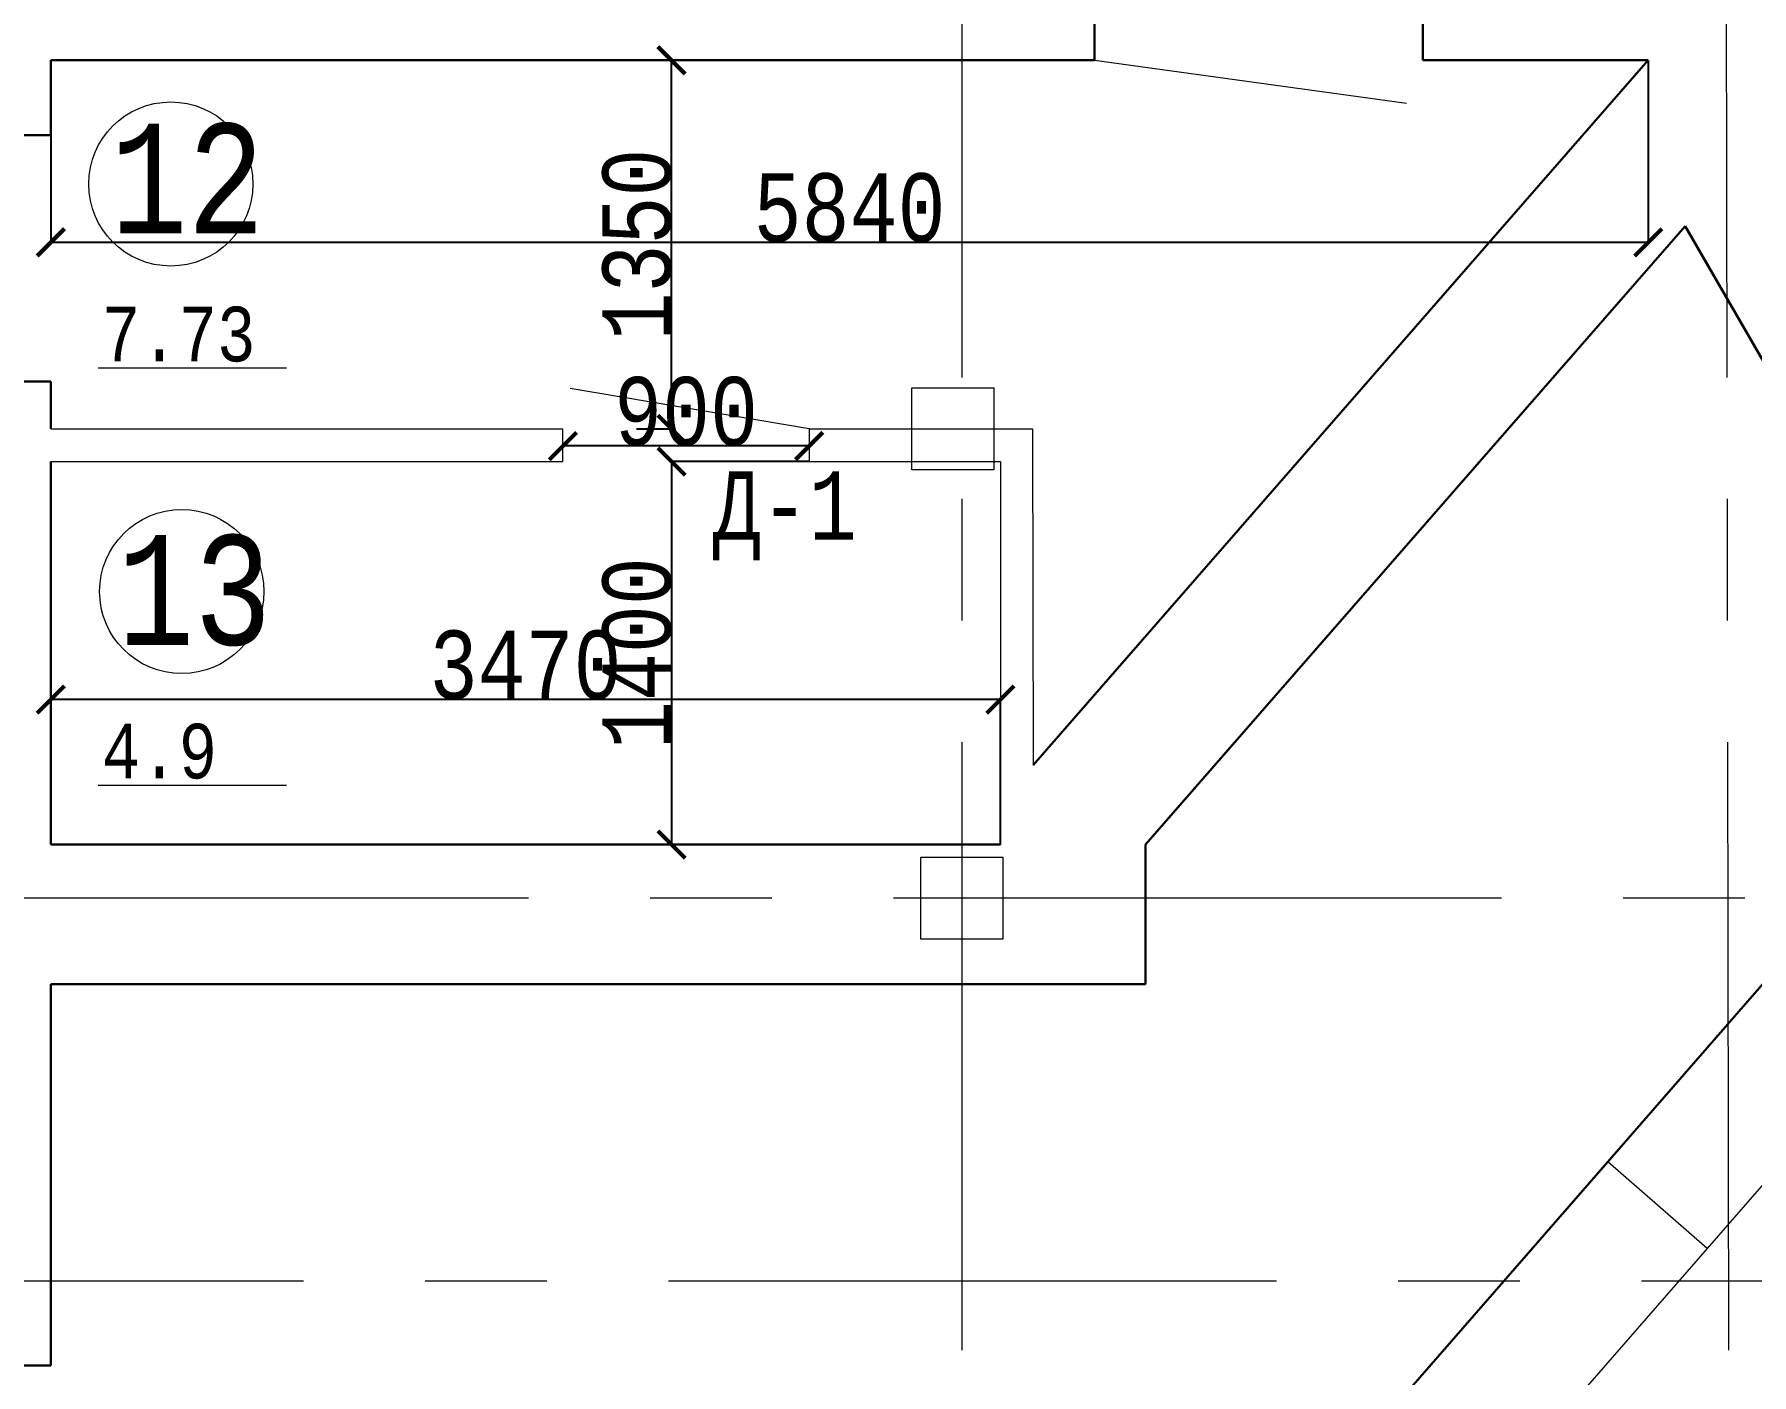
# Model space of a CAD drawing. Header units: millimetres. Extents: x -689206 to 4969298, y -1019800 to 703299.
# Drawn here: x 350391 to 356667, y -360385 to -355485 of the extents above; entities that cross this region are included whole.
import ezdxf

# ---------------------------------------------------------------- set-up
doc = ezdxf.new("R2010")
doc.units = ezdxf.units.MM
doc.linetypes.add('осеваяX2', pattern=[101.6, 63.5, -12.7, 12.7, -12.7])
doc.layers.add('РАЗМЕРЫ', color=7, linetype='Continuous', lineweight=9)
doc.layers.add('стены', color=7, linetype='Continuous', lineweight=20)
doc.layers.add('четотам', color=7, linetype='Continuous')
doc.styles.add('Аннотативный', font='isocteur.ttf', dxfattribs={"width": 0.7, "height": 250})
doc.dimstyles.new('Аннотативный', dxfattribs={"dimscale": 0, "dimtxt": 250, "dimasz": 100, "dimexe": 1.25, "dimexo": 0.625, "dimtad": 1, "dimdec": 0, "dimtxsty": 'Аннотативный', "dimblk": 'ARCHTICK', "dimcen": 2.5, "dimadec": 0, "dimazin": 0, "dimtfac": 1, "dimtdec": 0, "dimtmove": 0, "dimatfit": 3, "dimfxl": 1, "dimarcsym": 0})

# ---------------------------------------------------------------- blocks, each defined once
blk = doc.blocks.new('_ArchTick')
at = {"color": 0, "linetype": 'ByBlock', "const_width": 0.15}
blk.add_lwpolyline([(-0.5, -0.5), (0.5, 0.5)], dxfattribs=at)
blk = doc.blocks.new('*D2156')
at = {"layer": 'Defpoints', "color": 0, "linetype": 'ByBlock', "lineweight": 20, "transparency": 16777216}
for p in [(350451.1, -357917.1), (350451.1, -358447.2), (353921.1, -358447.2)]:
    blk.add_point(p, dxfattribs=at)
at = {"layer": 'РАЗМЕРЫ', "color": 0, "linetype": 'ByBlock', "lineweight": -2, "transparency": 16777216}
for p, q in [((350451.1, -358446.5), (350451.1, -357915.9)), ((353921.1, -357917.1), (350451.1, -357917.1)), ((353921.1, -358446.5), (353921.1, -357915.9))]:
    blk.add_line(p, q, dxfattribs=at)
at = {"layer": 'РАЗМЕРЫ', "color": 0, "linetype": 'ByBlock', "lineweight": -2, "transparency": 16777216, "xscale": 100, "yscale": 100, "zscale": 100, "rotation": 180}
blk.add_blockref('_ArchTick', (350451.1, -357917.1), dxfattribs=at)
at = {"layer": 'РАЗМЕРЫ', "color": 0, "linetype": 'ByBlock', "lineweight": -2, "transparency": 16777216, "xscale": 100, "yscale": 100, "zscale": 100}
blk.add_blockref('_ArchTick', (353921.1, -357917.1), dxfattribs=at)
at = {"layer": 'РАЗМЕРЫ', "color": 0, "linetype": 'ByBlock', "lineweight": 5, "transparency": 16777216, "insert": (352186.1, -357791.5), "char_height": 250, "attachment_point": 5, "style": 'Аннотативный'}
blk.add_mtext('3470', dxfattribs=at)
blk = doc.blocks.new('*D2162')
at = {"layer": 'Defpoints', "color": 0, "linetype": 'ByBlock', "lineweight": 20, "transparency": 16777216}
for p in [(350451.1, -355580), (356288.8, -355580), (356288.8, -356245.4)]:
    blk.add_point(p, dxfattribs=at)
at = {"layer": 'РАЗМЕРЫ', "color": 0, "linetype": 'ByBlock', "lineweight": -2, "transparency": 16777216}
for p, q in [((350451.1, -355580.6), (350451.1, -356246.6)), ((356288.8, -355580.6), (356288.8, -356246.6)), ((350451.1, -356245.4), (356288.8, -356245.4))]:
    blk.add_line(p, q, dxfattribs=at)
at = {"layer": 'РАЗМЕРЫ', "color": 0, "linetype": 'ByBlock', "lineweight": -2, "transparency": 16777216, "xscale": 100, "yscale": 100, "zscale": 100, "rotation": 180}
blk.add_blockref('_ArchTick', (350451.1, -356245.4), dxfattribs=at)
at = {"layer": 'РАЗМЕРЫ', "color": 0, "linetype": 'ByBlock', "lineweight": -2, "transparency": 16777216, "xscale": 100, "yscale": 100, "zscale": 100}
blk.add_blockref('_ArchTick', (356288.8, -356245.4), dxfattribs=at)
at = {"layer": 'РАЗМЕРЫ', "color": 0, "linetype": 'ByBlock', "lineweight": 5, "transparency": 16777216, "insert": (353370, -356119.8), "char_height": 250, "attachment_point": 5, "style": 'Аннотативный'}
blk.add_mtext('5840', dxfattribs=at)
blk = doc.blocks.new('*D2163')
at = {"layer": 'Defpoints', "color": 0, "linetype": 'ByBlock', "lineweight": 20, "transparency": 16777216}
for p in [(352590.4, -355580), (352719.4, -355580), (352590.4, -356927.2)]:
    blk.add_point(p, dxfattribs=at)
at = {"layer": 'РАЗМЕРЫ', "color": 0, "linetype": 'ByBlock', "lineweight": -2, "transparency": 16777216}
for p, q in [((352591.1, -355580), (352720.7, -355580)), ((352719.4, -356927.2), (352719.4, -355580)), ((352591.1, -356927.2), (352720.7, -356927.2))]:
    blk.add_line(p, q, dxfattribs=at)
at = {"layer": 'РАЗМЕРЫ', "color": 0, "linetype": 'ByBlock', "lineweight": -2, "transparency": 16777216, "xscale": 100, "yscale": 100, "zscale": 100}
for p, rotation in [((352719.4, -355580), 90), ((352719.4, -356927.2), 270)]:
    blk.add_blockref('_ArchTick', p, dxfattribs=dict(at, rotation=rotation))
at = {"layer": 'РАЗМЕРЫ', "color": 0, "linetype": 'ByBlock', "lineweight": 5, "transparency": 16777216, "insert": (352593.8, -356253.6), "char_height": 250, "attachment_point": 5, "rotation": 90, "style": 'Аннотативный'}
blk.add_mtext('1350', dxfattribs=at)
blk = doc.blocks.new('*D2147')
at = {"layer": 'Defpoints', "color": 0, "linetype": 'ByBlock', "lineweight": 20, "transparency": 16777216}
for p in [(352322.5, -356990), (352322.5, -356990), (353222.5, -356990)]:
    blk.add_point(p, dxfattribs=at)
at = {"layer": 'РАЗМЕРЫ', "color": 0, "linetype": 'ByBlock', "lineweight": -2, "transparency": 16777216}
for p, q in [((352322.5, -356989.4), (352322.5, -356988.8)), ((353222.5, -356990), (352322.5, -356990)), ((353222.5, -356990.6), (353222.5, -356991.3))]:
    blk.add_line(p, q, dxfattribs=at)
at = {"layer": 'РАЗМЕРЫ', "color": 0, "linetype": 'ByBlock', "lineweight": -2, "transparency": 16777216, "xscale": 100, "yscale": 100, "zscale": 100, "rotation": 180}
blk.add_blockref('_ArchTick', (352322.5, -356990), dxfattribs=at)
at = {"layer": 'РАЗМЕРЫ', "color": 0, "linetype": 'ByBlock', "lineweight": -2, "transparency": 16777216, "xscale": 100, "yscale": 100, "zscale": 100}
blk.add_blockref('_ArchTick', (353222.5, -356990), dxfattribs=at)
at = {"layer": 'РАЗМЕРЫ', "color": 0, "linetype": 'ByBlock', "lineweight": 5, "transparency": 16777216, "insert": (352772.5, -356864.4), "char_height": 250, "attachment_point": 5, "style": 'Аннотативный'}
blk.add_mtext('900', dxfattribs=at)
blk = doc.blocks.new('*D2148')
at = {"layer": 'Defpoints', "color": 0, "linetype": 'ByBlock', "lineweight": 20, "transparency": 16777216}
for p in [(353222.5, -357047.2), (352719.4, -358447.2), (353222.5, -358447.2)]:
    blk.add_point(p, dxfattribs=at)
at = {"layer": 'РАЗМЕРЫ', "color": 0, "linetype": 'ByBlock', "lineweight": -2, "transparency": 16777216}
for p, q in [((353221.9, -357047.2), (352718.2, -357047.2)), ((352719.4, -357047.2), (352719.4, -358447.2)), ((353221.9, -358447.2), (352718.2, -358447.2))]:
    blk.add_line(p, q, dxfattribs=at)
at = {"layer": 'РАЗМЕРЫ', "color": 0, "linetype": 'ByBlock', "lineweight": -2, "transparency": 16777216, "xscale": 100, "yscale": 100, "zscale": 100}
for p, rotation in [((352719.4, -357047.2), 90), ((352719.4, -358447.2), 270)]:
    blk.add_blockref('_ArchTick', p, dxfattribs=dict(at, rotation=rotation))
at = {"layer": 'РАЗМЕРЫ', "color": 0, "linetype": 'ByBlock', "lineweight": 5, "transparency": 16777216, "insert": (352593.8, -357747.2), "char_height": 250, "attachment_point": 5, "rotation": 90, "style": 'Аннотативный'}
blk.add_mtext('1400', dxfattribs=at)

msp = doc.modelspace()

# ---------------------------------------------------------------- linework, layer by layer
at = {"layer": 'РАЗМЕРЫ', "linetype": 'осеваяX2', "lineweight": 5, "ltscale": 35}
for p, q in [((356532.6, -329624.6), (356612.6, -379462.3)), ((401980.5, -358642.7), (334927.8, -358642.7))]:
    msp.add_line(p, q, dxfattribs=at)
at = {"layer": 'РАЗМЕРЫ', "linetype": 'ByBlock', "lineweight": 30}
for p, q in [((354265.5, -355580), (354265.5, -355200)), ((355465.5, -355200), (355465.5, -355580)), ((349941.1, -355854.2), (350451.1, -355854.2)), ((350451.1, -356754.2), (349941.1, -356754.2)), ((350451.1, -356927.2), (350451.1, -356754.2))]:
    msp.add_line(p, q, dxfattribs=at)
at = {"layer": 'РАЗМЕРЫ', "linetype": 'ByBlock', "lineweight": 9}
for p, q in [((354265.5, -355580), (355404.9, -355736.3)), ((353222.5, -356927.2), (352348.3, -356780))]:
    msp.add_line(p, q, dxfattribs=at)
at = {"layer": 'РАЗМЕРЫ'}
for p, q in [((350623.5, -356704.8), (351312.8, -356704.8)), ((350623.5, -358229.4), (351312.8, -358229.4))]:
    msp.add_line(p, q, dxfattribs=at)
at = {"layer": 'РАЗМЕРЫ', "linetype": 'ByBlock', "lineweight": 20}
for p, q in [((350451.1, -356927.2), (352322.5, -356927.2)), ((353222.5, -356927.2), (353747.6, -356927.2)), ((350451.1, -358447.2), (350451.1, -357047.2)), ((350451.1, -357047.2), (352322.5, -357047.2)), ((353222.5, -357047.2), (353747.6, -357047.2))]:
    msp.add_line(p, q, dxfattribs=at)
at = {"layer": 'РАЗМЕРЫ', "linetype": 'ByBlock', "lineweight": 13}
for p, q in [((350451.1, -356927.2), (352322.5, -356927.2)), ((352322.5, -357047.2), (352322.5, -356927.2)), ((353222.5, -356927.2), (354038.5, -356927.2)), ((353222.5, -356927.2), (353222.5, -357047.2)), ((354038.5, -356927.2), (354040.5, -358156.6)), ((350451.1, -357047.2), (352322.5, -357047.2)), ((353222.5, -357047.2), (353921.1, -357047.2)), ((353921.1, -357047.2), (353921.1, -358447.2))]:
    msp.add_line(p, q, dxfattribs=at)
at = {"layer": 'РАЗМЕРЫ', "linetype": 'ByBlock', "lineweight": 9, "ltscale": 35}
msp.add_line((356504.3, -359923.7), (356140.5, -359606.9), dxfattribs=at)
at = {"layer": 'стены', "linetype": 'осеваяX2', "lineweight": 5, "ltscale": 35}
for p, q in [((353780.5, -329624.6), (353780.5, -379462.3)), ((334927.8, -360042), (401980.5, -360042))]:
    msp.add_line(p, q, dxfattribs=at)
at = {"layer": 'стены', "lineweight": 30}
for p, q in [((350451.1, -355854.2), (350451.1, -355580)), ((354265.5, -355580), (350451.1, -355580)), ((356288.8, -355580), (354040.5, -358156.6)), ((356288.8, -355580), (355465.5, -355580)), ((356423.5, -356186.7), (354451.1, -358447.2)), ((356423.5, -356186.7), (354460.8, -358436.1)), ((357220.5, -357567), (356423.5, -356186.7)), ((350451.1, -356927.2), (350451.1, -356754.2)), ((350451.1, -358447.2), (350451.1, -357047.2)), ((353470.5, -362672.5), (357220.5, -358367)), ((350451.1, -358447.2), (353921.1, -358447.2)), ((354451.1, -358447.2), (354451.1, -358957.2)), ((354451.1, -358957.2), (350451.1, -358957.2)), ((350451.1, -360352), (350451.1, -358957.2)), ((348856.6, -360352), (350451.1, -360352))]:
    msp.add_line(p, q, dxfattribs=at)
at = {"layer": 'стены'}
msp.add_line((353470.5, -362672.5), (357220.5, -358367), dxfattribs=at)
msp.add_line((353470.5, -362672.5), (357220.5, -358367), dxfattribs=at)
at = {"layer": 'стены', "lineweight": 13}
msp.add_line((353980.5, -362821.4), (357147.2, -359185.6), dxfattribs=at)
at = {"layer": 'стены'}
for points in [[(353597.6, -356777.2), (353897.6, -356777.2), (353897.6, -357077.2), (353597.6, -357077.2)], [(353630.5, -358492.7), (353930.5, -358492.7), (353930.5, -358792.7), (353630.5, -358792.7)]]:
    msp.add_lwpolyline(points, close=True, dxfattribs=at)
at = {"layer": 'четотам', "lineweight": 13}
for centre in [(350889.4, -356032.2), (350929.4, -357522.2)]:
    msp.add_circle(centre, 300, dxfattribs=at)

# ---------------------------------------------------------------- texts
at = {"layer": 'РАЗМЕРЫ', "lineweight": 13, "ltscale": 150, "char_height": 401.1, "width": 1460, "attachment_point": 1, "style": 'Аннотативный'}
for s, insert in [('12', (350668.8, -355811.2)), ('13', (350694.1, -357315.9))]:
    msp.add_mtext(s, dxfattribs=dict(at, insert=insert))
at = {"layer": 'РАЗМЕРЫ', "char_height": 200, "width": 656.117, "attachment_point": 1, "style": 'Аннотативный'}
for s, insert in [('7.73', (350637.6, -356480.8)), ('4.9', (350637.6, -358005.4))]:
    msp.add_mtext(s, dxfattribs=dict(at, insert=insert))
at = {"layer": 'РАЗМЕРЫ', "lineweight": 20, "ltscale": 150, "insert": (352870, -357082.5), "char_height": 250, "width": 922.913, "attachment_point": 1, "style": 'Аннотативный'}
msp.add_mtext('Д-1', dxfattribs=at)

# ---------------------------------------------------------------- dimensions: what is measured, and where the dimension line sits
at = {"layer": 'РАЗМЕРЫ', "linetype": 'ByBlock', "lineweight": 5}
dim = msp.add_linear_dim(base=(356288.8, -356245.4), p1=(350451.1, -355580), p2=(356288.8, -355580), text='5840', dimstyle='Аннотативный', dxfattribs=at)
dim.commit()
dim.dimension.update_dxf_attribs({"geometry": '*D2162', "text_midpoint": (353370, -356119.8)})
dim = msp.add_linear_dim(base=(352719.4, -355580), p1=(352590.4, -356927.2), p2=(352590.4, -355580), angle=90, text='1350', dimstyle='Аннотативный', dxfattribs=at)
dim.commit()
dim.dimension.update_dxf_attribs({"geometry": '*D2163', "text_midpoint": (352593.8, -356253.6)})
for base, p1, p2, picture, middle in [((352322.5, -356990), (353222.5, -356990), (352322.5, -356990), '*D2147', (352772.5, -356864.4)), ((350451.1, -357917.1), (353921.1, -358447.2), (350451.1, -358447.2), '*D2156', (352186.1, -357791.5))]:
    dim = msp.add_linear_dim(base=base, p1=p1, p2=p2, dimstyle='Аннотативный', dxfattribs=at)
    dim.commit()
    dim.dimension.update_dxf_attribs({"geometry": picture, "text_midpoint": middle})
dim = msp.add_linear_dim(base=(352719.4, -358447.2), p1=(353222.5, -357047.2), p2=(353222.5, -358447.2), angle=90, dimstyle='Аннотативный', dxfattribs=at)
dim.commit()
dim.dimension.update_dxf_attribs({"geometry": '*D2148', "text_midpoint": (352593.8, -357747.2)})

doc.saveas('drawing.dxf')
